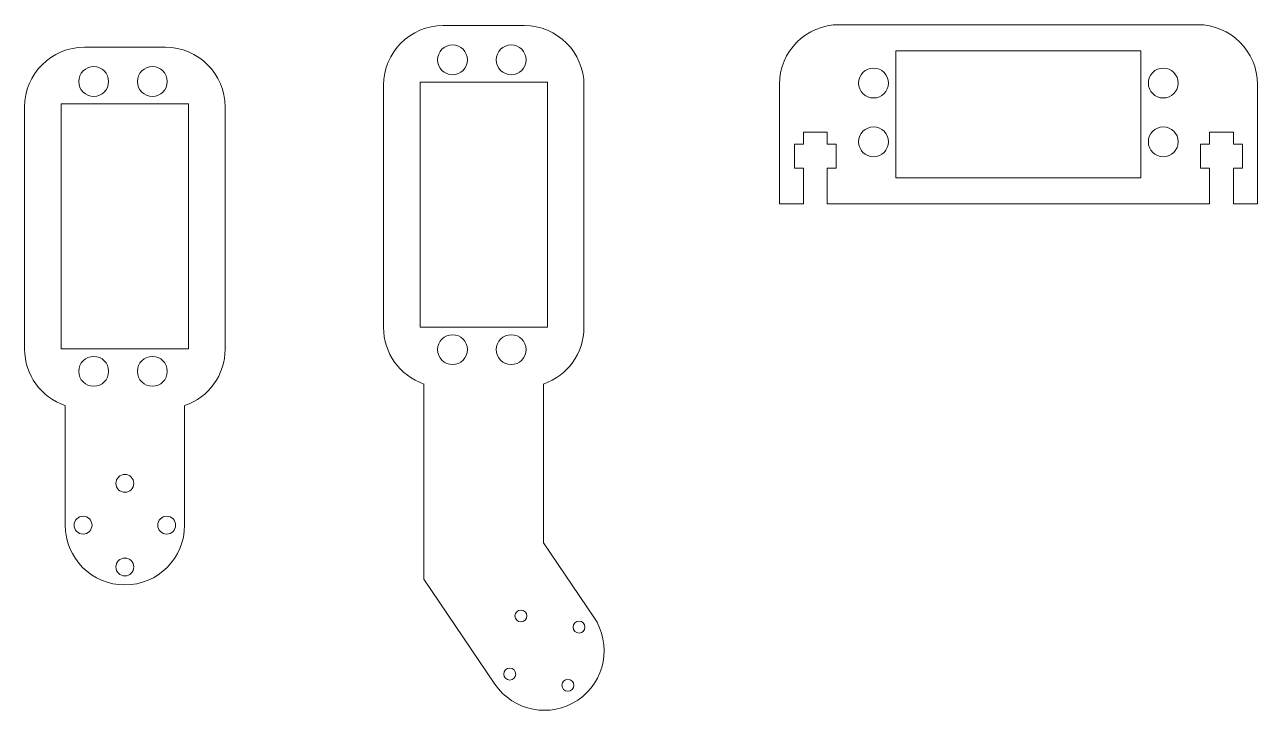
# Model space of a CAD drawing. Header units: millimetres. Extents: x 78 to 284, y 122 to 237.
import ezdxf

# ---------------------------------------------------------------- set-up
doc = ezdxf.new("R2010")
doc.units = ezdxf.units.MM

msp = doc.modelspace()

# ---------------------------------------------------------------- linework, layer by layer
at = {"color": 7, "linetype": 'Continuous', "lineweight": 15}
for p, q in [((148.09, 236.64), (161.65, 236.64)), ((274.37, 236.78), (214.37, 236.78)), ((88.02, 233.01), (101.58, 233.01)), ((223.87, 232.43), (223.87, 211.13)), ((264.87, 232.43), (223.87, 232.43)), ((264.87, 211.13), (264.87, 232.43)), ((165.52, 227.14), (144.22, 227.14)), ((144.22, 227.14), (144.22, 186.14)), ((165.52, 186.14), (165.52, 227.14)), ((138.09, 226.64), (138.09, 186.1)), ((171.65, 186.1), (171.65, 226.64)), ((204.37, 226.78), (204.37, 206.78)), ((284.37, 206.78), (284.37, 226.78)), ((78.02, 223.01), (78.02, 182.48)), ((105.45, 223.51), (84.15, 223.51)), ((84.15, 223.51), (84.15, 182.51)), ((105.45, 182.51), (105.45, 223.51)), ((111.58, 182.48), (111.58, 223.01)), ((212.37, 218.78), (208.37, 218.78)), ((208.37, 218.78), (208.37, 216.78)), ((212.37, 216.78), (212.37, 218.78)), ((276.37, 218.78), (280.37, 218.78)), ((276.37, 216.78), (276.37, 218.78)), ((280.37, 218.78), (280.37, 216.78)), ((208.37, 216.78), (206.87, 216.78)), ((206.87, 216.78), (206.87, 212.78)), ((213.87, 216.78), (212.37, 216.78)), ((213.87, 212.78), (213.87, 216.78)), ((274.87, 216.78), (276.37, 216.78)), ((274.87, 212.78), (274.87, 216.78)), ((280.37, 216.78), (281.87, 216.78)), ((281.87, 216.78), (281.87, 212.78)), ((206.87, 212.78), (208.37, 212.78)), ((208.37, 212.78), (208.37, 206.78)), ((212.37, 206.78), (212.37, 212.78)), ((212.37, 212.78), (213.87, 212.78)), ((276.37, 212.78), (274.87, 212.78)), ((276.37, 206.78), (276.37, 212.78)), ((280.37, 212.78), (280.37, 206.78)), ((281.87, 212.78), (280.37, 212.78)), ((223.87, 211.13), (264.87, 211.13)), ((204.37, 206.78), (208.37, 206.78)), ((212.37, 206.78), (276.37, 206.78)), ((280.37, 206.78), (284.37, 206.78)), ((144.22, 186.14), (165.52, 186.14)), ((84.15, 182.51), (105.45, 182.51)), ((144.87, 143.95), (144.87, 176.64)), ((164.87, 150.08), (164.87, 176.64)), ((84.8, 153.01), (84.8, 173.01)), ((104.8, 153.01), (104.8, 173.01)), ((164.87, 150.08), (173.31, 137.62)), ((144.87, 143.95), (156.74, 126.41))]:
    msp.add_line(p, q, dxfattribs=at)
for centre, radius in [((149.65, 230.89), 2.5), ((159.47, 230.89), 2.5), ((89.58, 227.26), 2.5), ((99.4, 227.26), 2.5), ((220.12, 227.01), 2.5), ((268.62, 227.01), 2.5), ((220.12, 217.18), 2.5), ((268.62, 217.18), 2.5), ((149.65, 182.39), 2.5), ((159.47, 182.39), 2.5), ((89.58, 178.76), 2.5), ((99.4, 178.76), 2.5), ((94.8, 160.01), 1.5), ((87.8, 153.01), 1.5), ((101.8, 153.01), 1.5), ((94.8, 146.01), 1.5), ((161.1, 137.81), 1), ((170.82, 135.94), 1), ((159.23, 128.09), 1), ((168.95, 126.22), 1)]:
    msp.add_circle(centre, radius, dxfattribs=at)
for centre, start, end in [((148.09, 226.64), 90, 180), ((161.65, 226.64), 0, 90), ((214.37, 226.78), 90, 180), ((274.37, 226.78), 0, 90), ((88.02, 223.01), 90, 180), ((101.58, 223.01), 0, 90), ((148.09, 186.1), 180, 251.2119), ((161.65, 186.1), 288.7881, 0), ((88.02, 182.48), 180, 251.2161), ((101.58, 182.48), 288.7839, 0), ((94.8, 153.01), 180, 0), ((165.02, 132.02), 214.0849, 34.0849)]:
    msp.add_arc(centre, 10, start, end, dxfattribs=at)

doc.saveas('drawing.dxf')
